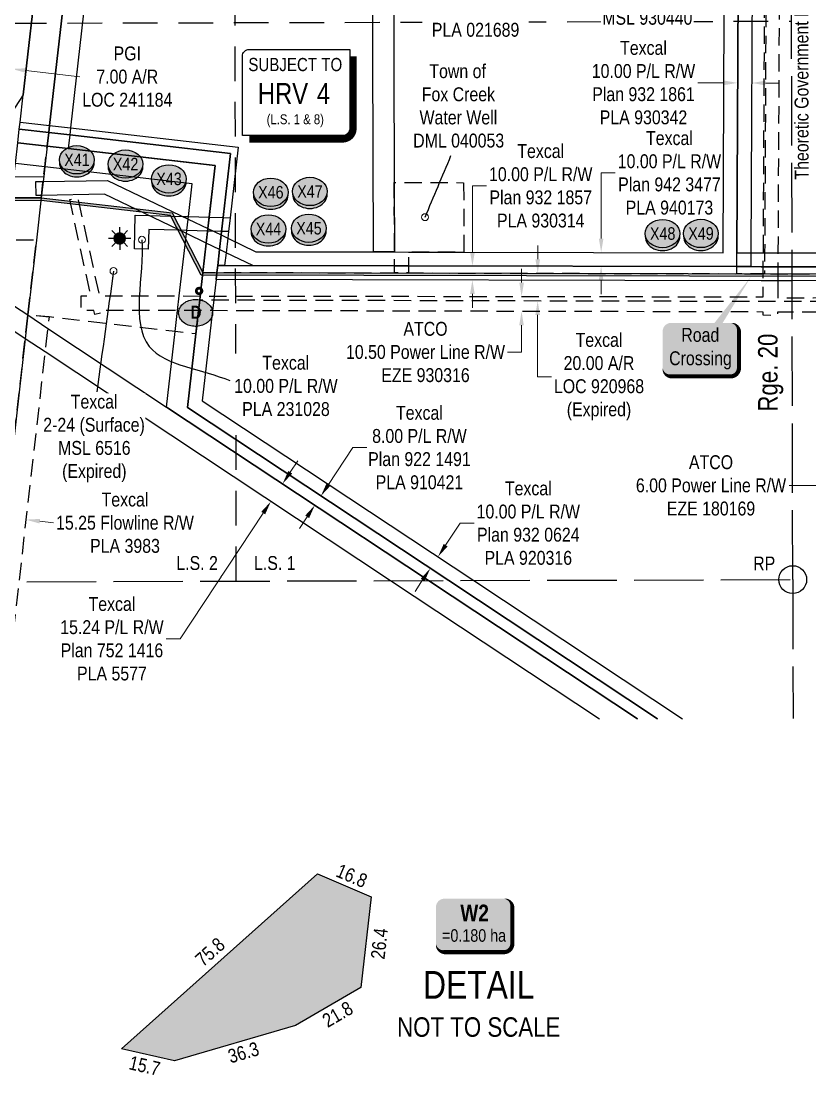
# Model space of a CAD drawing. Extents: x 506297 to 510567, y 6023715 to 6027460.
# Drawn here: x 509089 to 509658, y 6024392 to 6025151 of the extents above; entities that cross this region are included whole.
import ezdxf
from ezdxf.enums import TextEntityAlignment as Align

# ---------------------------------------------------------------- set-up
doc = ezdxf.new("R2010")
doc.units = 0
doc.header["$LTSCALE"] = 5
doc.header["$PDMODE"] = 34
doc.header["$PDSIZE"] = 0.05
for name, pattern in [('foc-ACCESSROAD', [3.75, 2.5, -1.25]), ('foc-FLOWLINE', [3.75, 2.5, -1.25]), ('foc-LSD', [8, 5, -3]), ('foc-UNSURVEYED', [12.5, 10, -2.5])]:
    doc.linetypes.add(name, pattern=pattern)
doc.layers.get('Defpoints').update_dxf_attribs({"color": 9})
for name, color, linetype in [('35', 37, 'Continuous'), ('CG-NOTES', 7, 'Continuous'), ('CTW', 7, 'Continuous'), ('D-TXT', 6, 'Continuous'), ('DETAIL-T', 7, 'Continuous'), ('F-AR', 190, 'foc-ACCESSROAD'), ('F-EZE', 190, 'foc-FLOWLINE'), ('F-FLOWLINE', 190, 'foc-FLOWLINE'), ('F-RW', 190, 'Continuous'), ('F-WS', 190, 'foc-ACCESSROAD'), ('F-WS-S', 190, 'Continuous'), ('L-ROAD-T', 7, 'Continuous'), ('L-SECTION-LSD', 7, 'foc-LSD'), ('L-USEC', 7, 'foc-UNSURVEYED'), ('P-CROSSINGS', 250, 'Continuous'), ('P-PROPOSED', 10, 'Continuous'), ('P-TEMP-BLOCKS', 250, 'Continuous'), ('P-TEMP-H', 41, 'Continuous'), ('P-TEMP_WORKSPACE', 46, 'Continuous')]:
    doc.layers.add(name, color=color, linetype=linetype)
for name, color, linetype, lineweight in [('F-AR-T', 190, 'Continuous', 9), ('F-EZE-T', 190, 'Continuous', 9), ('F-FLOWLINE-T', 190, 'Continuous', 9), ('F-RW-T', 190, 'Continuous', 9), ('F-WS-T', 190, 'Continuous', 9), ('P-TEMP-T', 46, 'Continuous', 18)]:
    doc.layers.add(name, color=color, linetype=linetype, lineweight=lineweight)
doc.styles.add('100L', font='ARIALN.TTF', dxfattribs={"height": 11})
doc.styles.add('80', font='ARIALN.TTF', dxfattribs={"height": 10})
doc.styles.add('80CG', font='ARIALN.TTF', dxfattribs={"height": 10})
doc.styles.add('80L', font='ARIALN.TTF', dxfattribs={"height": 10})
doc.styles.add('BOLD', font='ARIALNB.TTF')
doc.styles.add('Crossing', font='ARIALN.TTF', dxfattribs={"height": 10})
doc.styles.add('HRV', font='ARIALN.TTF', dxfattribs={"height": 3})
doc.dimstyles.new('Compass 5 000', dxfattribs={"dimscale": 5, "dimtxt": 9, "dimasz": 2, "dimexe": 0.2, "dimexo": 0.0625, "dimgap": 0.5, "dimtad": 0, "dimtih": 1, "dimtoh": 1, "dimzin": 0, "dimdsep": 46, "dimtxsty": '80CG', "dimcen": 0.1, "dimse1": 1, "dimse2": 1, "dimclrd": 256, "dimclrt": 256, "dimaunit": 1, "dimadec": 4, "dimazin": 0, "dimtfac": 0.06, "dimtofl": 0, "dimtmove": 0, "dimatfit": 1, "dimfxl": 0.2, "dimtolj": 1, "dimtzin": 0, "dimlwd": -1, "dimarcsym": 0})

# ---------------------------------------------------------------- blocks, each defined once
blk = doc.blocks.new('*D459')
at = {"layer": 'Defpoints', "color": 0, "transparency": 16777216}
for p in [(509076.55, 6025121.77), (509083.51, 6025120.98), (509082.99, 6025116.38)]:
    blk.add_point(p, dxfattribs=at)
at = {"layer": 'F-AR-T', "transparency": 16777216}
for p, q in [((509066.09, 6025118.31), (509056.15, 6025119.44)), ((509092.92, 6025115.25), (509131.61, 6025110.84))]:
    blk.add_line(p, q, dxfattribs=at)
for points in [[(509066.28, 6025119.96), (509065.9, 6025116.65), (509076.03, 6025117.18)], [(509093.11, 6025116.91), (509092.73, 6025113.6), (509082.99, 6025116.38)]]:
    blk.add_solid(points, dxfattribs=at)
at = {"layer": 'F-AR-T', "transparency": 16777216, "insert": (509165.9, 6025110.84), "char_height": 10, "attachment_point": 5, "style": '80CG'}
blk.add_mtext('\\A1;PGI\\P7.00 A/R\\PLOC 241184', dxfattribs=at)
blk = doc.blocks.new('*D460')
at = {"layer": 'Defpoints', "color": 0, "transparency": 16777216}
for p in [(509079.41, 6024808.31), (509094.55, 6024806.59), (509092.88, 6024791.9)]:
    blk.add_point(p, dxfattribs=at)
at = {"layer": 'F-FLOWLINE-T', "transparency": 16777216}
for p, q in [((509067.8, 6024794.76), (509057.86, 6024795.89)), ((509102.82, 6024790.77), (509112.76, 6024789.64))]:
    blk.add_line(p, q, dxfattribs=at)
for points in [[(509067.99, 6024796.41), (509067.61, 6024793.1), (509077.74, 6024793.63)], [(509103.01, 6024792.43), (509102.63, 6024789.11), (509092.88, 6024791.9)]]:
    blk.add_solid(points, dxfattribs=at)
at = {"layer": 'F-FLOWLINE-T', "transparency": 16777216, "insert": (509164.25, 6024789.64), "char_height": 10, "attachment_point": 5, "style": '80CG'}
blk.add_mtext('\\A1;Texcal\\P15.25 Flowline R/W\\PPLA 3983', dxfattribs=at)
blk = doc.blocks.new('GAS')
h = blk.add_hatch(color=255)
h.dxf.hatch_style = 1
edge = h.paths.add_edge_path()
edge.add_arc((0, 0), 0.9, 0, 360)
for p, q in [((0, 0.81), (0, 1.62)), ((-0.81, 0), (-1.62, 0)), ((-0.57, 0.57), (-1.14, 1.14)), ((0.57, 0.57), (1.14, 1.14)), ((1.62, 0), (0.81, 0)), ((-0.57, -0.57), (-1.14, -1.14)), ((0, -0.81), (0, -1.62)), ((1.14, -1.14), (0.57, -0.57))]:
    blk.add_line(p, q)
blk.add_circle((0, 0), 0.8)
blk = doc.blocks.new('*D461')
at = {"layer": 'Defpoints', "color": 0, "transparency": 16777216}
for p in [(509412.76, 6024952.64), (509412.74, 6024941.93), (509449.98, 6024941.84)]:
    blk.add_point(p, dxfattribs=at)
at = {"layer": 'F-EZE-T', "transparency": 16777216}
for p, q in [((509450.03, 6024962.55), (509450.06, 6024972.55)), ((509449.96, 6024931.84), (509449.91, 6024912.57)), ((509449.91, 6024912.57), (509439.91, 6024912.57))]:
    blk.add_line(p, q, dxfattribs=at)
for points in [[(509448.37, 6024962.55), (509451.7, 6024962.54), (509450.01, 6024952.55)], [(509448.29, 6024931.85), (509451.62, 6024931.84), (509449.98, 6024941.84)]]:
    blk.add_solid(points, dxfattribs=at)
at = {"layer": 'F-EZE-T', "transparency": 16777216, "insert": (509380.77, 6024912.57), "char_height": 10, "attachment_point": 5, "style": '80CG'}
blk.add_mtext('\\A1;ATCO\\P10.50 Power Line R/W\\PEZE 930316', dxfattribs=at)
blk = doc.blocks.new('*D462')
at = {"layer": 'Defpoints', "color": 0, "transparency": 16777216}
for p in [(509414.59, 6024974.5), (509435.3, 6024974.46), (509435.28, 6024964.4)]:
    blk.add_point(p, dxfattribs=at)
at = {"layer": 'F-RW-T', "transparency": 16777216}
for p, q in [((509414.61, 6024984.5), (509414.71, 6025032.21)), ((509414.71, 6025032.21), (509424.71, 6025032.21)), ((509414.55, 6024954.44), (509414.53, 6024944.44))]:
    blk.add_line(p, q, dxfattribs=at)
for points in [[(509412.95, 6024984.51), (509416.28, 6024984.5), (509414.59, 6024974.5)], [(509412.88, 6024954.45), (509416.22, 6024954.44), (509414.57, 6024964.44)]]:
    blk.add_solid(points, dxfattribs=at)
at = {"layer": 'F-RW-T', "transparency": 16777216, "insert": (509463.79, 6025032.21), "char_height": 10, "attachment_point": 5, "style": '80CG'}
blk.add_mtext('\\A1;Texcal\\P10.00 P/L R/W\\PPlan 932 1857\\PPLA 930314', dxfattribs=at)
blk = doc.blocks.new('*D463')
at = {"layer": 'Defpoints', "color": 0, "transparency": 16777216}
for p in [(509516.55, 6024969.21), (509461.6, 6024949.33), (509516.5, 6024949.2)]:
    blk.add_point(p, dxfattribs=at)
at = {"layer": 'F-AR-T', "transparency": 16777216}
for p, q in [((509461.67, 6024979.34), (509461.69, 6024989.34)), ((509461.57, 6024939.33), (509461.55, 6024929.33)), ((509461.46, 6024894.81), (509461.55, 6024929.33)), ((509471.46, 6024894.81), (509461.46, 6024894.81))]:
    blk.add_line(p, q, dxfattribs=at)
for points in [[(509460, 6024979.34), (509463.33, 6024979.33), (509461.64, 6024969.34)], [(509459.9, 6024939.34), (509463.24, 6024939.33), (509461.6, 6024949.33)]]:
    blk.add_solid(points, dxfattribs=at)
at = {"layer": 'F-AR-T', "transparency": 16777216, "insert": (509505.78, 6024894.81), "char_height": 10, "attachment_point": 5, "style": '80CG'}
blk.add_mtext('\\A1;Texcal\\P20.00 A/R\\PLOC 920968\\P(Expired)', dxfattribs=at)
blk = doc.blocks.new('*D464')
at = {"layer": 'Defpoints', "color": 0, "transparency": 16777216}
for p in [(509507.33, 6024984.31), (509537.88, 6024984.24), (509537.86, 6024974.25)]:
    blk.add_point(p, dxfattribs=at)
at = {"layer": 'F-RW-T', "transparency": 16777216}
for p, q in [((509507.35, 6024994.31), (509507.44, 6025041.54)), ((509507.44, 6025041.54), (509517.44, 6025041.54)), ((509507.28, 6024964.31), (509507.26, 6024954.31))]:
    blk.add_line(p, q, dxfattribs=at)
for points in [[(509505.68, 6024994.31), (509509.01, 6024994.3), (509507.33, 6024984.31)], [(509505.62, 6024964.32), (509508.95, 6024964.31), (509507.3, 6024974.31)]]:
    blk.add_solid(points, dxfattribs=at)
at = {"layer": 'F-RW-T', "transparency": 16777216, "insert": (509556.53, 6025041.54), "char_height": 10, "attachment_point": 5, "style": '80CG'}
blk.add_mtext('\\A1;Texcal\\P10.00 P/L R/W\\PPlan 942 3477\\PPLA 940173', dxfattribs=at)
blk = doc.blocks.new('*D465')
at = {"layer": 'Defpoints', "color": 0, "transparency": 16777216}
for p in [(509342.75, 6025173.77), (509357.75, 6025173.82), (509357.76, 6025169.48)]:
    blk.add_point(p, dxfattribs=at)
at = {"layer": 'F-RW-T', "transparency": 16777216}
for p, q in [((509332.76, 6025169.39), (509322.76, 6025169.35)), ((509367.76, 6025169.51), (509377.76, 6025169.55))]:
    blk.add_line(p, q, dxfattribs=at)
for points in [[(509332.75, 6025171.06), (509332.77, 6025167.72), (509342.76, 6025169.43)], [(509367.76, 6025171.18), (509367.77, 6025167.85), (509357.76, 6025169.48)]]:
    blk.add_solid(points, dxfattribs=at)
at = {"layer": 'F-RW-T', "transparency": 16777216, "insert": (509416.85, 6025169.55), "char_height": 10, "attachment_point": 5, "style": '80CG', "bg_fill": 3, "box_fill_scale": 1.1, "bg_fill_color": 256, "bg_fill_true_color": 13158600, "bg_fill_transparency": 0}
blk.add_mtext('\\A1;Paramount\\P15.00 P/L R/W\\PPlan 072 4127\\PPLA 021689', dxfattribs=at)
blk = doc.blocks.new('*D469')
at = {"layer": 'Defpoints', "color": 0, "transparency": 16777216}
for p in [(509606.06, 6025169.71), (509605.95, 6025148.74), (509625.96, 6025148.64)]:
    blk.add_point(p, dxfattribs=at)
at = {"layer": 'F-AR-T', "transparency": 16777216}
for p, q in [((509596.06, 6025169.76), (509574.86, 6025169.86)), ((509636.06, 6025169.56), (509646.06, 6025169.51))]:
    blk.add_line(p, q, dxfattribs=at)
for points in [[(509596.07, 6025171.43), (509596.05, 6025168.09), (509606.06, 6025169.71)], [(509636.07, 6025171.23), (509636.05, 6025167.89), (509626.06, 6025169.61)]]:
    blk.add_solid(points, dxfattribs=at)
at = {"layer": 'F-AR-T', "transparency": 16777216, "insert": (509540.58, 6025169.86), "char_height": 10, "attachment_point": 5, "style": '80CG', "bg_fill": 3, "box_fill_scale": 1.1, "bg_fill_color": 256, "bg_fill_true_color": 13158600, "bg_fill_transparency": 0}
blk.add_mtext('\\A1;Texcal\\P20.00 A/R\\PMSL 930440', dxfattribs=at)
blk = doc.blocks.new('*D470')
at = {"layer": 'Defpoints', "color": 0, "transparency": 16777216}
for p in [(509605.74, 6025106.36), (509605.72, 6025101.9), (509615.72, 6025101.85)]:
    blk.add_point(p, dxfattribs=at)
at = {"layer": 'F-RW-T', "transparency": 16777216}
for p, q in [((509595.74, 6025106.41), (509576.91, 6025106.5)), ((509625.74, 6025106.26), (509635.74, 6025106.21))]:
    blk.add_line(p, q, dxfattribs=at)
for points in [[(509595.75, 6025108.08), (509595.74, 6025104.74), (509605.74, 6025106.36)], [(509625.75, 6025107.93), (509625.73, 6025104.59), (509615.74, 6025106.31)]]:
    blk.add_solid(points, dxfattribs=at)
at = {"layer": 'F-RW-T', "transparency": 16777216, "insert": (509537.83, 6025106.5), "char_height": 10, "attachment_point": 5, "style": '80CG'}
blk.add_mtext('\\A1;Texcal\\P10.00 P/L R/W\\PPlan 932 1861\\PPLA 930342 ', dxfattribs=at)
blk = doc.blocks.new('*D472')
at = {"layer": 'Defpoints', "color": 0, "transparency": 16777216}
for p in [(509388.14, 6024766.22), (509389.76, 6024765.16), (509382.63, 6024757.89)]:
    blk.add_point(p, dxfattribs=at)
at = {"layer": 'F-RW-T', "transparency": 16777216}
for p, q in [((509395.27, 6024773.5), (509405.76, 6024789.35)), ((509405.76, 6024789.35), (509415.76, 6024789.35)), ((509378.72, 6024748.48), (509373.21, 6024740.14))]:
    blk.add_line(p, q, dxfattribs=at)
for points in [[(509393.88, 6024774.42), (509396.66, 6024772.58), (509389.76, 6024765.16)], [(509377.33, 6024749.4), (509380.11, 6024747.56), (509384.24, 6024756.82)]]:
    blk.add_solid(points, dxfattribs=at)
at = {"layer": 'F-RW-T', "transparency": 16777216, "insert": (509454.84, 6024789.35), "char_height": 10, "attachment_point": 5, "style": '80CG'}
blk.add_mtext('\\A1;Texcal\\P10.00 P/L R/W\\PPlan 932 0624\\PPLA 920316', dxfattribs=at)
blk = doc.blocks.new('*D473')
at = {"layer": 'Defpoints', "color": 0, "transparency": 16777216}
for p in [(509305.44, 6024808.96), (509326.42, 6024785.49), (509330.84, 6024792.16)]:
    blk.add_point(p, dxfattribs=at)
at = {"layer": 'F-RW-T', "transparency": 16777216}
for p, q in [((509310.95, 6024817.3), (509328.46, 6024843.76)), ((509328.46, 6024843.76), (509338.46, 6024843.76)), ((509295.51, 6024793.95), (509289.99, 6024785.61))]:
    blk.add_line(p, q, dxfattribs=at)
for points in [[(509309.56, 6024818.22), (509312.34, 6024816.38), (509305.44, 6024808.96)], [(509294.12, 6024794.87), (509296.9, 6024793.03), (509301.02, 6024802.29)]]:
    blk.add_solid(points, dxfattribs=at)
at = {"layer": 'F-RW-T', "transparency": 16777216, "insert": (509376.4, 6024843.76), "char_height": 10, "attachment_point": 5, "style": '80CG'}
blk.add_mtext('\\A1;Texcal\\P8.00 P/L R/W\\PPlan 922 1491\\PPLA 910421', dxfattribs=at)
blk = doc.blocks.new('*D474')
at = {"layer": 'Defpoints', "color": 0, "transparency": 16777216}
for p in [(509270.36, 6024822.58), (509261.95, 6024809.87), (509269.36, 6024804.98)]:
    blk.add_point(p, dxfattribs=at)
at = {"layer": 'F-RW-T', "transparency": 16777216}
for p, q in [((509283.28, 6024826.02), (509288.8, 6024834.36)), ((509263.84, 6024796.64), (509203.93, 6024706.1)), ((509203.93, 6024706.1), (509193.93, 6024706.1))]:
    blk.add_line(p, q, dxfattribs=at)
for points in [[(509281.89, 6024826.94), (509284.67, 6024825.1), (509277.76, 6024817.68)], [(509262.45, 6024797.56), (509265.23, 6024795.72), (509269.36, 6024804.98)]]:
    blk.add_solid(points, dxfattribs=at)
at = {"layer": 'F-RW-T', "transparency": 16777216, "insert": (509154.85, 6024706.1), "char_height": 10, "attachment_point": 5, "style": '80CG'}
blk.add_mtext('\\A1;Texcal\\P15.24 P/L R/W\\PPlan 752 1416\\PPLA 5577', dxfattribs=at)
blk = doc.blocks.new('*D480')
at = {"layer": 'Defpoints', "color": 0, "transparency": 16777216}
for p in [(509712.42, 6024898.98), (509718.42, 6024898.99), (509718.54, 6024816.64)]:
    blk.add_point(p, dxfattribs=at)
at = {"layer": 'F-EZE-T', "transparency": 16777216}
for p, q in [((509702.54, 6024816.62), (509642.84, 6024816.53)), ((509728.54, 6024816.66), (509738.54, 6024816.67))]:
    blk.add_line(p, q, dxfattribs=at)
for points in [[(509702.54, 6024818.29), (509702.55, 6024814.95), (509712.54, 6024816.64)], [(509728.54, 6024818.33), (509728.55, 6024814.99), (509718.54, 6024816.64)]]:
    blk.add_solid(points, dxfattribs=at)
at = {"layer": 'F-EZE-T', "transparency": 16777216, "insert": (509586.48, 6024816.53), "char_height": 10, "attachment_point": 5, "style": '80CG'}
blk.add_mtext('\\A1;ATCO\\P6.00 Power Line R/W\\PEZE 180169', dxfattribs=at)
blk = doc.blocks.new('HRV')
blk.add_lwpolyline([(-35.14, 31.6), (37.21, 31.6), (37.21, -25.54, -0.414214), (32.21, -30.54), (-40.14, -30.54), (-40.14, 26.6, -0.414214)], format="xyb", close=True)
at = {"const_width": 5, "flags": 128}
blk.add_lwpolyline([(-35.14, -33.04), (32.21, -33.04, 0.414214), (39.71, -25.54), (39.71, 26.6)], format="xyb", dxfattribs=at)
at = {"style": '80L'}
blk.add_text('SUBJECT TO', height=9.5, dxfattribs=at).set_placement((-2.01, 13.06), align=Align.BOTTOM_CENTER)
blk.add_attdef('(N.W.1/4 00)', text='', height=7.12, dxfattribs=at).set_placement((-2.01, -24.45), align=Align.BOTTOM_CENTER)
at = {"layer": 'CTW', "color": 3, "style": 'HRV'}
blk.add_text('HRV', height=15, dxfattribs=at).set_placement((-10.88, -0.18), align=Align.MIDDLE_CENTER)
blk.add_attdef('0', text='', height=15, dxfattribs=at).set_placement((18.28, -0.18), align=Align.MIDDLE_CENTER)
blk = doc.blocks.new('Route_Letters')
h = blk.add_hatch(color=255)
h.dxf.hatch_style = 1
edge = h.paths.add_edge_path()
edge.add_ellipse((-0.12, 0.46), major_axis=(-11.97, 0), ratio=0.789318, start_angle=0, end_angle=360)
at = {"color": 5}
blk.add_open_spline([(-12.34, 0.46), (-12.34, -0.25), (-12.24, -0.97), (-11.72, -2.79), (-11.14, -3.88), (-9.56, -5.81), (-8.54, -6.66), (-6.22, -8.02), (-4.9, -8.54), (-2.12, -9.17), (-0.66, -9.3), (2.22, -9.13), (3.64, -8.84), (6.27, -7.89), (7.48, -7.22), (9.54, -5.6), (10.38, -4.64), (11.6, -2.54), (11.97, -1.4), (12.18, 0.91), (12.02, 2.08), (11.2, 4.3), (10.54, 5.35), (8.8, 7.2), (7.72, 7.99), (5.29, 9.24), (3.93, 9.68), (1.11, 10.18), (-0.35, 10.23), (-3.22, 9.91), (-4.61, 9.55), (-7.16, 8.47), (-8.32, 7.75), (-10.24, 6.02), (-11, 5.02), (-12.05, 2.86), (-12.32, 1.7), (-12.34, 0.52), (-12.34, 0.49), (-12.34, 0.46)], degree=3, knots=[0, 0, 0, 0, 0.219529, 0.219529, 0.575727, 0.575727, 0.931924, 0.931924, 1.288121, 1.288121, 1.644318, 1.644318, 2.000515, 2.000515, 2.356712, 2.356712, 2.712909, 2.712909, 3.069107, 3.069107, 3.425304, 3.425304, 3.781501, 3.781501, 4.137698, 4.137698, 4.493895, 4.493895, 4.850092, 4.850092, 5.20629, 5.20629, 5.562487, 5.562487, 5.918684, 5.918684, 6.274881, 6.274881, 6.283185, 6.283185, 6.283185, 6.283185], dxfattribs=at)
at = {"color": 14, "style": 'BOLD'}
blk.add_attdef('A', text='', height=9.5, dxfattribs=at).set_placement((0.22, 0.98), align=Align.MIDDLE)
blk = doc.blocks.new('*U492')
at = {"layer": '35', "color": 3}
blk.add_circle((0, 0), 10, dxfattribs=at)
at = {"layer": '35', "color": 3, "style": '80'}
blk.add_attdef('RP_001', (-28.49, 6.61), '', height=10, dxfattribs=at)
blk = doc.blocks.new('AA')
at = {"const_width": 4}
blk.add_lwpolyline([(-1, 0, 1), (1, 0, 1)], format="xyb", close=True, dxfattribs=at)
blk.add_circle((0, 0), 2)
blk = doc.blocks.new('*U707')
h = blk.add_hatch(color=59)
edge = h.paths.add_edge_path()
edge.add_line((-21.5, -20), (21.5, -20))
edge.add_arc((21.5, -14), 6, 270, 360)
edge.add_line((27.5, -14), (27.5, 12.5))
edge.add_arc((21.5, 12.5), 6, 0, 90)
edge.add_line((21.5, 18.5), (-21.5, 18.5))
edge.add_arc((-21.5, 12.5), 6, 90, 180)
edge.add_line((-27.5, 12.5), (-27.5, -14))
edge.add_arc((-21.5, -14), 6, 180, 270)
at = {"color": 1, "flags": 128}
blk.add_lwpolyline([(36.39, 52.1, 0, 7.5, 0), (0, 0, 0, 0, 0)], format="xyseb", dxfattribs=at)
blk.add_lwpolyline([(-21.5, -20, 3, 3, 0), (21.5, -20, 3, 3, 0.414214), (27.5, -14, 3, 3, 0), (27.5, 12.5, 3, 0, 0.414214), (21.5, 18.5, 0, 0, 0), (-21.5, 18.5, 0, 0, 0.414214), (-27.5, 12.5, 0, 0, 0), (-27.5, -14, 0, 3, 0.414214)], format="xyseb", close=True, dxfattribs=at)
at = {"color": 1, "style": '80'}
blk.add_attdef('ENTER_TEXT_001', (-36.33, -5), '', height=10, dxfattribs=at)
blk = doc.blocks.new('xing2')
h = blk.add_hatch(color=50)
h.dxf.hatch_style = 1
edge = h.paths.add_edge_path()
edge.add_ellipse((0, 0), major_axis=(-12.5, 0), ratio=0.816297, start_angle=0, end_angle=360)
h = blk.add_hatch(color=250)
h.dxf.hatch_style = 1
edge = h.paths.add_edge_path()
edge.add_ellipse((0, -2.05), major_axis=(-12.5, 0), ratio=0.816297, start_angle=0, end_angle=180)
edge.add_line((12.5, -2.05), (12.5, 0))
edge.add_ellipse((0, 0), major_axis=(-12.5, 0), ratio=0.816297, start_angle=0, end_angle=180, ccw=False)
edge.add_line((-12.5, 0), (-12.5, -2.05))
at = {"color": 250}
blk.add_ellipse((0, 0), major_axis=(-12.5, 0), ratio=0.816297, dxfattribs=at)
blk.add_ellipse((0, -2.05), major_axis=(-12.5, 0), ratio=0.816297, start_param=0, end_param=3.141593, dxfattribs=at)
at = {"color": 250, "style": 'Crossing'}
blk.add_attdef('CROSSING', text='', height=9, dxfattribs=at).set_placement((0.09, 0.02), align=Align.MIDDLE_CENTER)
at = {"color": 250, "style": 'Crossing', "flags": 1}
for tag, p in [('OWNER', (0.09, -12.49)), ('DESCRIPTION', (0.09, -25.77)), ('LOCATION', (0.09, -39.3)), ('DWG_REF', (0.09, -52.84))]:
    blk.add_attdef(tag, text='', height=9, dxfattribs=at).set_placement(p, align=Align.MIDDLE_CENTER)
blk = doc.blocks.new('*U743')
at = {"true_color": 0xff8aff}
h = blk.add_hatch(color=211, dxfattribs=at)
edge = h.paths.add_edge_path()
edge.add_line((-21.5, -20), (21.5, -20))
edge.add_arc((21.5, -14), 6, 270, 360)
edge.add_line((27.5, -14), (27.5, 12.5))
edge.add_arc((21.5, 12.5), 6, 0, 90)
edge.add_line((21.5, 18.5), (-21.5, 18.5))
edge.add_arc((-21.5, 12.5), 6, 90, 180)
edge.add_line((-27.5, 12.5), (-27.5, -14))
edge.add_arc((-21.5, -14), 6, 180, 270)
at = {"color": 250, "flags": 128}
blk.add_lwpolyline([(-21.5, -20, 3, 3, 0), (21.5, -20, 3, 3, 0.414214), (27.5, -14, 3, 3, 0), (27.5, 12.5, 3, 0, 0.414214), (21.5, 18.5, 0, 0, 0), (-21.5, 18.5, 0, 0, 0.414214), (-27.5, 12.5, 0, 0, 0), (-27.5, -14, 0, 3, 0.414214)], format="xyseb", close=True, dxfattribs=at)
at = {"flags": 128}
blk.add_lwpolyline([(-10.91, -3.55, 0, 7.5, 0), (0, 0, 0, 0, 0)], format="xyseb", dxfattribs=at)
at = {"color": 250}
for tag, p, height, style in [('TEMP_AREA_W1_001', (-9.21, 2.24), 12, 'BOLD'), ('ENTER_TEXT_001', (-30.66, -12.62), 9, '80')]:
    blk.add_attdef(tag, p, '', height=height, dxfattribs=dict(at, style=style))

msp = doc.modelspace()

# ---------------------------------------------------------------- hatches: boundary and pattern name
at = {"layer": 'P-PROPOSED'}
h = msp.add_hatch(color=256, dxfattribs=at)
h.dxf.hatch_style = 1
h.paths.add_polyline_path([(509796.698, 6025124.527), (509798.696, 6025124.61), (509805.309, 6024966.707), (509219.186, 6024967.917), (509196.95, 6025010.856), (509103.819, 6025021.614), (508388.141, 6025021.346), (508401.756, 6025052.16), (508410.85, 6025071.086), (508386.117, 6025081.058), (508383.037, 6025074.928), (508367.894, 6025041.386), (508354.157, 6025007.243), (508341.849, 6024972.559), (508331.383, 6024938.672), (508319.403, 6024890.784), (508316.32, 6024878.461), (508315.682, 6024875.195), (508313.813, 6024865.993), (508283.743, 6024862.095), (508261.055, 6024862.122), (508222.408, 6024850.062), (508215.675, 6024815.476), (508203.86, 6024792.537), (508168.8, 6024793.203), (508126.202, 6024809.837), (508061.096, 6024814.559), (508031.539, 6024813.166), (508019.853, 6024796.262), (508005.566, 6024684.375), (508005.545, 6024666.967), (507726.437, 6024696.458), (507559.269, 6024714.128), (507469.846, 6024722.293), (507449.75, 6024724.245), (507446.733, 6024724.556), (507387.581, 6024730.797), (507285.493, 6024741.568), (507032.596, 6024768.25), (506559.699, 6024818.158), (506559.909, 6024820.147), (507032.806, 6024770.239), (507285.703, 6024743.556), (507387.791, 6024732.786), (507446.941, 6024726.546), (507449.949, 6024726.235), (507470.033, 6024724.284), (507559.465, 6024716.119), (507726.647, 6024698.447), (508003.547, 6024669.189), (508003.566, 6024684.503), (508017.942, 6024797.015), (508030.456, 6024815.117), (508061.122, 6024816.562), (508126.648, 6024811.81), (508169.195, 6024795.196), (508202.653, 6024794.56), (508213.766, 6024816.138), (508220.672, 6024851.616), (508260.751, 6024864.122), (508283.615, 6024864.095), (508312.137, 6024867.793), (508313.721, 6024875.586), (508314.367, 6024878.896), (508317.462, 6024891.269), (508329.456, 6024939.21), (508339.951, 6024973.189), (508352.286, 6025007.951), (508366.054, 6025042.171), (508381.231, 6025075.789), (508385.156, 6025083.602), (508413.577, 6025072.143), (508403.572, 6025051.323), (508391.211, 6025023.347), (509103.934, 6025023.614), (509198.237, 6025012.721), (509220.404, 6024969.915), (509803.224, 6024968.712)])
at = {"layer": 'P-TEMP-H'}
h = msp.add_hatch(color=256, dxfattribs=at)
h.dxf.hatch_style = 1
h.paths.add_polyline_path([(509199.93, 6024402.19), (509161.657, 6024410.855), (509302.973, 6024536.896), (509341.556, 6024520.44), (509334.105, 6024454.981), (509287.007, 6024427.614)])

# ---------------------------------------------------------------- linework, layer by layer
at = {"layer": 'F-AR', "flags": 128}
msp.add_lwpolyline([(509644.901, 6024968.899), (509645.467, 6024968.898), (509675.06, 6024968.973), (509675.643, 6024968.974), (509938.282, 6024968.433), (509938.271, 6024963.432), (509938.246, 6024951.43), (509938.241, 6024948.429), (509675.647, 6024948.97), (509675.103, 6024948.968), (509645.469, 6024948.893), (509644.943, 6024948.895), (509228.176, 6024949.893), (509218.118, 6024949.916), (509218.461, 6024952.916), (509220.404, 6024969.915), (509230.463, 6024969.891), (509358.472, 6024969.584), (509368.474, 6024969.56), (509605.061, 6024968.995), (509622.613, 6024968.953), (509625.066, 6024968.948), (509633.115, 6024968.928), (509644.901, 6024968.899)], close=True, dxfattribs=at)
at = {"layer": 'F-EZE', "flags": 128}
msp.add_lwpolyline([(509634.612, 6024963.922), (509634.551, 6024951.699), (509644.938, 6024951.679), (509660.098, 6024951.716), (509675.097, 6024951.794), (509707.643, 6024951.723), (509938.246, 6024951.328), (509938.241, 6024948.429), (509938.225, 6024940.764), (509887.622, 6024940.701), (509807.664, 6024940.86), (509787.675, 6024940.9), (509707.718, 6024941.059), (509675.119, 6024941.296), (509660.12, 6024941.223), (509644.96, 6024941.185), (509634.499, 6024941.205), (509634.487, 6024938.835), (509623.986, 6024939.02), (509623.998, 6024941.41), (509227.319, 6024942.392), (509217.261, 6024942.416), (509202.175, 6024942.452), (509148.035, 6024942.582), (509148.419, 6024940.833), (509142.556, 6024939.548), (509141.888, 6024942.596), (509132.596, 6024942.619), (509132.621, 6024953.121), (509139.583, 6024953.105), (509124.403, 6025022.366), (509130.265, 6025023.651), (509145.729, 6024953.09), (509203.375, 6024952.963), (509218.461, 6024952.918), (509228.52, 6024952.908), (509624.052, 6024952.335), (509624.109, 6024963.947), (509624.134, 6024968.95), (509624.159, 6024974.03), (509624.209, 6024984.055), (509625.448, 6025233.259), (509626.382, 6025233.9), (509634.459, 6025239.441), (509635.987, 6025240.49), (509634.711, 6024984.044), (509634.661, 6024973.959), (509634.636, 6024968.924), (509634.612, 6024963.922)], close=True, dxfattribs=at)
at = {"layer": 'F-FLOWLINE', "flags": 128}
msp.add_lwpolyline([(509061.051, 6024647.16), (509072.444, 6024747.177), (509092.367, 6024922.078), (509094.338, 6024939.378), (509109.507, 6024937.859), (509108.569, 6024929.622), (509107.513, 6024920.352), (509106.634, 6024912.639), (509087.791, 6024747.218), (509076.398, 6024647.202)], dxfattribs=at)
at = {"layer": 'F-RW'}
for points in [[(509153.736, 6025651.597), (509153.483, 6025649.515), (509152.624, 6025641.932), (509149.31, 6025612.669), (509148.418, 6025604.79), (509142.388, 6025551.548), (509103.462, 6025207.87), (509102.862, 6025202.588), (509101.66, 6025192.001), (509090.955, 6025097.856), (509079.002, 6025079.22), (509076.038, 6025074.531), (509070.11, 6025065.154), (509061.219, 6025051.089), (509053.615, 6025038.826), (509051.869, 6025023.594), (509048.375, 6024993.102), (509046.63, 6024977.87), (509043.913, 6024954.155), (509043.006, 6024946.25), (509052.315, 6024893.47), (509035.64, 6024747.078), (509024.246, 6024647.06)], [(509039.58, 6024647.102), (509050.974, 6024747.119), (509072.409, 6024935.283), (509074.344, 6024952.27), (509077.264, 6024977.901), (509078.999, 6024993.133), (509082.47, 6025023.606), (509084.206, 6025038.844), (509085.285, 6025048.316), (509086.982, 6025063.209), (509088.113, 6025073.139), (509088.678, 6025078.105), (509090.955, 6025097.856), (509101.66, 6025192.001), (509102.862, 6025202.588), (509103.462, 6025207.87), (509142.388, 6025551.548), (509148.418, 6025604.79), (509149.31, 6025612.669), (509152.624, 6025641.932), (509153.483, 6025649.515), (509153.736, 6025651.597)], [(509175.409, 6025651.656), (509174.682, 6025645.289), (509173.292, 6025633.081), (509169.972, 6025603.917), (509164.015, 6025551.606), (509125.533, 6025213.212), (509123.726, 6025197.35), (509109.864, 6025075.663), (509109.298, 6025070.699), (509108.167, 6025060.767), (509106.47, 6025045.875), (509105.67, 6025038.86), (509105.27, 6025035.346), (509104.129, 6025025.332), (509103.934, 6025023.614), (509100.464, 6024993.154), (509094.338, 6024939.378), (509092.367, 6024922.078), (509072.444, 6024747.177), (509061.051, 6024647.16)], [(509190.868, 6025651.698), (509189.984, 6025643.619), (509189.825, 6025642.23), (509179.491, 6025551.648), (509141.312, 6025217.033), (509140.679, 6025211.486), (509139.503, 6025201.17), (509125.007, 6025073.918), (509124.441, 6025068.954), (509123.309, 6025059.022), (509108.167, 6025060.767), (509109.298, 6025070.699), (509109.864, 6025075.663), (509123.726, 6025197.35), (509125.533, 6025213.212), (509164.015, 6025551.606), (509174.682, 6025645.289), (509175.409, 6025651.656)], [(509606.309, 6025220.126), (509605.137, 6024984.106), (509615.132, 6024984.085), (509622.688, 6024984.069), (509625.141, 6024984.045), (509633.19, 6024984.047), (509644.869, 6024984.024), (509675.029, 6024983.961)], [(509675.05, 6024973.967), (509644.891, 6024973.892), (509633.14, 6024973.969), (509625.091, 6024974.024), (509622.638, 6024974.04), (509615.082, 6024974.091), (509605.087, 6024974.112), (509368.456, 6024974.599), (509358.455, 6024974.619), (509256.288, 6024974.83), (509237.113, 6024984.056), (509232.344, 6024986.349), (509222.807, 6024990.937), (509208.504, 6024997.817), (509149.581, 6025026.161), (509104.129, 6025025.332), (509100.225, 6025025.259), (509100.042, 6025035.251), (509105.27, 6025035.346), (509151.772, 6025036.197), (509209.705, 6025008.329), (509224.008, 6025001.449), (509233.545, 6024996.861), (509238.313, 6024994.568), (509258.578, 6024984.819), (509343.416, 6024984.644), (509358.419, 6024984.613), (509368.422, 6024984.594), (509408.431, 6024984.511), (509595.142, 6024984.127), (509596.281, 6025213.245)], [(509088.678, 6025078.105), (509109.864, 6025075.663), (509125.007, 6025073.918), (509245.794, 6025060), (509239.997, 6025009.29), (509238.856, 6024999.317), (509238.313, 6024994.568), (509237.113, 6024984.056), (509236.063, 6024974.872), (509231.033, 6024974.882), (509232.344, 6024986.349), (509233.545, 6024996.861), (509233.842, 6024999.451), (509234.982, 6025009.425), (509240.261, 6025055.608), (509124.441, 6025068.954), (509109.298, 6025070.699), (509088.113, 6025073.139)], [(509088.113, 6025073.139), (509109.298, 6025070.699), (509124.441, 6025068.954), (509240.261, 6025055.608), (509233.545, 6024996.861), (509232.344, 6024986.349), (509231.033, 6024974.882), (509230.463, 6024969.891), (509229.891, 6024964.891), (509228.52, 6024952.892), (509228.176, 6024949.893), (509227.319, 6024942.392), (509219.905, 6024877.534), (509415.519, 6024748.11), (509566.025, 6024648.534)], [(509086.982, 6025063.209), (509108.167, 6025060.767), (509123.309, 6025059.022), (509229.194, 6025046.822), (509224.95, 6025009.693), (509224.008, 6025001.449), (509223.81, 6024999.72), (509222.807, 6024990.937), (509220.404, 6024969.915), (509218.461, 6024952.918), (509218.118, 6024949.916), (509217.261, 6024942.416), (509215.346, 6024925.664), (509209.278, 6024872.58), (509397.485, 6024748.06), (509547.987, 6024648.485)], [(509547.987, 6024648.485), (509397.484, 6024748.061), (509209.278, 6024872.58), (509215.346, 6024925.664), (509217.261, 6024942.416), (509218.118, 6024949.916), (509218.461, 6024952.916), (509220.404, 6024969.915), (509222.807, 6024990.937), (509224.008, 6025001.449), (509229.194, 6025046.822), (509123.309, 6025059.022), (509108.167, 6025060.767), (509086.982, 6025063.209)], [(509533.553, 6024648.445), (509383.053, 6024748.02), (509194.231, 6024872.946), (509200.453, 6024927.379), (509202.175, 6024942.452), (509203.375, 6024952.963), (509208.504, 6024997.817), (509208.767, 6025000.121), (509209.705, 6025008.329), (509209.907, 6025010.095), (509212.599, 6025033.646), (509106.47, 6025045.875), (509085.285, 6025048.316)], [(509074.344, 6024952.27), (509094.338, 6024939.378), (509108.569, 6024929.622), (509194.231, 6024872.946), (509383.052, 6024748.021), (509533.553, 6024648.445)], [(509506.06, 6024648.371), (509355.555, 6024747.945), (509106.634, 6024912.639), (509092.367, 6024922.078), (509072.409, 6024935.283)]]:
    msp.add_lwpolyline(points, dxfattribs=at)
for points in [[(509358.242, 6025034.625), (509358.419, 6024984.613), (509343.416, 6024984.644), (509342.658, 6025198.297), (509335.632, 6025203.146), (509286.799, 6025236.841), (509306.353, 6025241.577), (509356.99, 6025206.637), (509357.634, 6025206.193), (509358.242, 6025034.625)], [(509606.309, 6025220.126), (509616.338, 6025227.007), (509615.132, 6024984.085), (509615.082, 6024974.091), (509605.087, 6024974.112), (509605.137, 6024984.106), (509606.309, 6025220.126)], [(509104.129, 6025025.332), (509103.934, 6025023.614), (509082.47, 6025023.606), (509067.151, 6025023.6), (509051.869, 6025023.594), (509041.815, 6025023.59), (509034.771, 6025023.588), (509019.172, 6025023.581), (508843.002, 6025023.519), (508658.565, 6025023.452), (508658.534, 6025038.682), (508842.972, 6025038.75), (508995.37, 6025038.805), (509020.818, 6025038.814), (509036.518, 6025038.82), (509043.56, 6025038.822), (509053.615, 6025038.826), (509068.948, 6025038.832), (509084.206, 6025038.844), (509105.67, 6025038.86), (509105.27, 6025035.346), (509104.129, 6025025.332)], [(509239.997, 6025009.29), (509238.856, 6024999.317), (509233.842, 6024999.451), (509227.827, 6024999.612), (509223.81, 6024999.72), (509208.767, 6025000.121), (509203.416, 6025000.264), (509181.434, 6025000.852), (509181.056, 6024986.694), (509171.06, 6024987), (509171.705, 6025011.116), (509181.396, 6025010.857), (509205.808, 6025010.204), (509209.907, 6025010.095), (509224.95, 6025009.693), (509234.982, 6025009.425), (509239.997, 6025009.29)], [(509633.14, 6024973.969), (509644.891, 6024973.892), (509675.05, 6024973.967), (509938.292, 6024973.425), (509938.288, 6024971.73), (509938.282, 6024968.433), (509938.271, 6024963.432), (509675.071, 6024963.974), (509644.912, 6024963.898), (509633.09, 6024963.926), (509622.587, 6024963.951), (509229.891, 6024964.891), (509230.463, 6024969.891), (509231.033, 6024974.882), (509236.063, 6024974.872), (509256.288, 6024974.83), (509358.455, 6024974.619), (509368.456, 6024974.599), (509605.087, 6024974.112), (509615.082, 6024974.091), (509622.638, 6024974.04), (509625.091, 6024974.024), (509633.14, 6024973.969)]]:
    msp.add_lwpolyline(points, close=True, dxfattribs=at)
at = {"layer": 'F-WS', "flags": 128}
for points in [[(509626.382, 6025233.9), (509625.141, 6024984.045), (509625.091, 6024974.024), (509625.066, 6024968.948), (509622.613, 6024968.953), (509605.061, 6024968.995), (509605.087, 6024974.112), (509605.137, 6024984.106), (509606.309, 6025220.126), (509596.281, 6025213.245), (509570.977, 6025195.882), (509515.124, 6025277.281), (509505.897, 6025290.728), (509584.248, 6025344.489), (509605.107, 6025340.606), (509644.237, 6025283.58), (509653.21, 6025270.504), (509649.327, 6025249.643), (509644.316, 6025246.205), (509634.459, 6025239.441), (509626.382, 6025233.9)], [(509229.194, 6025046.822), (509224.008, 6025001.449), (509222.807, 6024990.937), (509220.404, 6024969.915), (509218.461, 6024952.916), (509218.118, 6024949.916), (509217.261, 6024942.416), (509215.346, 6024925.664), (509200.453, 6024927.379), (509109.507, 6024937.859), (509094.338, 6024939.378), (509100.464, 6024993.154), (509078.999, 6024993.133), (509063.673, 6024993.118), (509048.375, 6024993.102), (509031.259, 6024993.085), (509015.874, 6024993.069), (508843.062, 6024992.898), (508750.948, 6024992.808), (508629.761, 6024992.952), (508624.762, 6024992.959), (508609.531, 6024992.977), (508442.967, 6024993.183), (508427.975, 6024993.201), (508417.922, 6024993.213), (508409.896, 6024993.224), (508399.327, 6024993.237), (508396.037, 6024993.242), (508392.212, 6024993.246), (508385.694, 6024993.254), (508382.842, 6024993.254), (508379.339, 6024993.257), (508379.77, 6024994.417), (508381.675, 6024999.409), (508383.972, 6025005.324), (508384.418, 6025006.463), (508386.349, 6025011.343), (508387.171, 6025013.402), (508387.82, 6025015.051), (508388.761, 6025017.352), (508389.965, 6025020.322), (508391.173, 6025023.264), (508394.231, 6025023.35), (508394.734, 6025023.332), (508397.666, 6025023.341), (508404.276, 6025023.325), (508409.042, 6025023.303), (508418.136, 6025023.276), (508419.204, 6025023.3), (508419.606, 6025023.303), (508428.188, 6025023.304), (508446.125, 6025023.315), (508534.999, 6025023.403), (508609.668, 6025023.435), (508624.739, 6025023.439), (508629.737, 6025023.442), (508658.565, 6025023.452), (508843.003, 6025023.519), (509019.172, 6025023.581), (509034.771, 6025023.588), (509041.815, 6025023.59), (509051.869, 6025023.594), (509067.151, 6025023.6), (509082.47, 6025023.606), (509103.934, 6025023.614), (509104.129, 6025025.332), (509105.27, 6025035.346), (509105.67, 6025038.86), (509106.47, 6025045.875), (509108.167, 6025060.767), (509123.309, 6025059.022), (509229.194, 6025046.822)], [(509408.253, 6025034.522), (509408.431, 6024984.511), (509368.422, 6024984.594), (509368.456, 6024974.599), (509368.474, 6024969.56), (509358.472, 6024969.584), (509358.455, 6024974.619), (509358.419, 6024984.613), (509358.242, 6025034.625), (509408.253, 6025034.522)]]:
    msp.add_lwpolyline(points, close=True, dxfattribs=at)
at = {"layer": 'L-SECTION-LSD'}
for p, q in [((509244.452, 6024747.659), (509242.824, 6025551.838)), ((508842.76, 6025148.658), (509644.518, 6025150.84))]:
    msp.add_line(p, q, dxfattribs=at)
at = {"layer": 'L-USEC'}
for p, q in [((509645.366, 6024748.75), (509643.668, 6025552.93)), ((508843.539, 6024746.568), (509645.366, 6024748.75)), ((509645.366, 6024748.75), (509645.577, 6024648.75))]:
    msp.add_line(p, q, dxfattribs=at)
at = {"layer": 'P-PROPOSED', "flags": 128}
msp.add_lwpolyline([(508391.211, 6025023.347), (509103.934, 6025023.614), (509198.237, 6025012.721), (509220.404, 6024969.915), (509803.224, 6024968.712), (509796.698, 6025124.527), (509798.696, 6025124.61), (509805.309, 6024966.707), (509219.186, 6024967.917), (509196.95, 6025010.856), (509103.819, 6025021.614), (508388.141, 6025021.346)], dxfattribs=at)
at = {"layer": 'P-TEMP_WORKSPACE', "flags": 128}
msp.add_lwpolyline([(509199.93, 6024402.19), (509161.657, 6024410.855), (509302.973, 6024536.896), (509341.556, 6024520.44), (509334.105, 6024454.981), (509287.007, 6024427.614), (509199.93, 6024402.19)], close=True, dxfattribs=at)

# ---------------------------------------------------------------- block references
msp.add_blockref('*U492', (509645.366, 6024748.75)).add_auto_attribs({'RP_001': 'RP'})
at = {"layer": 'CG-NOTES', "xscale": 0.9994650400000189, "yscale": 0.9994650400000189, "zscale": 0.9994650400000189}
msp.add_blockref('HRV', (509288.963, 6025098.931), dxfattribs=at).add_auto_attribs({'(N.W.1/4 00)': '(L.S. 1 & 8)', '0': '4'})
at = {"layer": 'CG-NOTES'}
msp.add_blockref('AA', (509217.665, 6024956.553), dxfattribs=at)
msp.add_blockref('Route_Letters', (509215.239, 6024940.286), dxfattribs=at).add_auto_attribs({'A': 'D'})
at = {"layer": 'F-WS-S', "xscale": 5.000000000000116, "yscale": 5.000000000000116, "zscale": 5.000000000000116}
msp.add_blockref('GAS', (509160.452, 6024994.336), dxfattribs=at)
at = {"layer": 'P-CROSSINGS'}
for p, values in [((509129.554, 6025050.974), {'CROSSING': 'X41'}), ((509164.612, 6025047.892), {'CROSSING': 'X42'}), ((509195.881, 6025037.248), {'CROSSING': 'X43'}), ((509269.254, 6025027.611), {'CROSSING': 'X46'}), ((509297.457, 6025028.204), {'CROSSING': 'X47'}), ((509267.572, 6025001.199), {'CROSSING': 'X44'}), ((509296.707, 6025001.721), {'CROSSING': 'X45'}), ((509579.174, 6024997.947), {'CROSSING': 'X49'})]:
    msp.add_blockref('xing2', p, dxfattribs=at).add_auto_attribs(values)
at = {"layer": 'P-CROSSINGS', "color": 4}
msp.add_blockref('xing2', (509551.574, 6024997.88), dxfattribs=at).add_auto_attribs({'CROSSING': 'X48'})
at = {"layer": 'P-TEMP-BLOCKS'}
ref = msp.add_blockref('*U743', (509415.826, 6024500.516), dxfattribs=dict(at, xscale=0.99948, yscale=0.99948, zscale=0.99948))
ref.add_attrib('TEMP_AREA_W1_001', 'W2', (509405.845, 6024502.76), dxfattribs={"layer": '0', "color": 250, "height": 11.9938, "style": 'BOLD'})
ref.add_attrib('ENTER_TEXT_001', '=0.180 ha', (509392.706, 6024488.016), dxfattribs={"layer": '0', "color": 250, "height": 8.9953, "style": '80'})

# ---------------------------------------------------------------- texts
at = {"layer": 'DETAIL-T', "color": 3, "insert": (509419.142, 6024443.18), "char_height": 20, "width": 116.9749, "attachment_point": 5, "style": '80CG'}
msp.add_mtext('DETAIL\\P{\\H0.7x;NOT TO SCALE}', dxfattribs=at)
at = {"layer": 'L-ROAD-T', "style": '80L'}
msp.add_text('Theoretic Government Road Allowance', height=10, rotation=90.081417, dxfattribs=at).set_placement((509651.64, 6025136.686), align=Align.MIDDLE_CENTER)
at = {"layer": 'P-TEMP-T', "char_height": 10.00535, "attachment_point": 1, "style": '80L'}
for s, insert, rotation in [('\\pi3.85151;16.8', (509315.846, 6024546.016), 336.901793), ('\\pi3.42154;26.4', (509340.88, 6024472.776), 83.506025), ('\\pi3.50003;75.8', (509211.27, 6024474.702), 41.730179), ('\\pi3.39766;21.8', (509302.334, 6024432.812), 30.159463), ('\\pi3.47956;36.3', (509234.157, 6024408.979), 16.276577), ('\\pi3.86175;15.7', (509164.901, 6024406.932), 347.242566)]:
    msp.add_mtext_dynamic_manual_height_columns(s, width=28.26655, gutter_width=50.027, heights=[0], dxfattribs=dict(at, insert=insert, rotation=rotation))

# ---------------------------------------------------------------- dimensions: what is measured, and where the dimension line sits
at = {"layer": 'F-AR-T'}
dim = msp.add_linear_dim(base=(509082.985, 6025116.383), p1=(509076.549, 6025121.772), p2=(509083.509, 6025120.98), angle=353.501859, text='PGI\\P7.00 A/R\\PLOC 241184', dimstyle='Compass 5 000', dxfattribs=at)
dim.commit()
dim.dimension.update_dxf_attribs({"geometry": '*D459', "text_midpoint": (509165.898, 6025110.845), "dimtype": 161})
dim = msp.add_linear_dim(base=(509461.595, 6024949.334), p1=(509516.546, 6024969.207), p2=(509516.498, 6024949.203), angle=269.862856, text='Texcal\\P20.00 A/R\\PLOC 920968\\P(Expired)', dimstyle='Compass 5 000', override={"dimtmove": 1}, dxfattribs=at)
dim.commit()
dim.dimension.update_dxf_attribs({"geometry": '*D463', "text_midpoint": (509467.769, 6024894.809), "dimtype": 161})
at = {"layer": 'F-EZE-T'}
dim = msp.add_linear_dim(base=(509449.982, 6024941.841), p1=(509412.762, 6024952.641), p2=(509412.735, 6024941.933), angle=269.858207, text='ATCO\\P10.50 Power Line R/W\\PEZE 930316', dimstyle='Compass 5 000', dxfattribs=at)
dim.commit()
dim.dimension.update_dxf_attribs({"geometry": '*D461', "text_midpoint": (509380.769, 6024912.571), "dimtype": 161})
at = {"layer": 'F-RW-T'}
for base, p1, p2, angle, text, picture, middle in [((509507.325, 6024984.308), (509537.859, 6024974.25), (509537.88, 6024984.245), 89.882106, 'Texcal\\P10.00 P/L R/W\\PPlan 942 3477\\PPLA 940173', '*D464', (509556.526, 6025041.536)), ((509414.591, 6024974.504), (509435.284, 6024964.399), (509435.305, 6024974.461), 89.882128, 'Texcal\\P10.00 P/L R/W\\PPlan 932 1857\\PPLA 930314', '*D462', (509463.792, 6025032.21)), ((509389.756, 6024765.156), (509382.63, 6024757.888), (509388.144, 6024766.222), 56.510249, 'Texcal\\P10.00 P/L R/W\\PPlan 932 0624\\PPLA 920316', '*D472', (509454.844, 6024789.347))]:
    dim = msp.add_linear_dim(base=base, p1=p1, p2=p2, angle=angle, text=text, dimstyle='Compass 5 000', dxfattribs=at)
    dim.commit()
    dim.dimension.update_dxf_attribs({"geometry": picture, "text_midpoint": middle, "dimtype": 161})

# ---------------------------------------------------------------- leaders
at = {"layer": 'F-RW-T', "path_type": 1}
for points in [[(509380.485, 6025009.684), (509399.124, 6025053.971)], [(509176.44, 6024993.398), (509181.738, 6024916.553), (509239.812, 6024891.99)], [(509155.967, 6024970.891), (509143.899, 6024883.86)]]:
    msp.add_leader(points, dimstyle='Compass 5 000', override={"dimasz": 1, "dimldrblk": 'DotBlank'}, dxfattribs=at)

# ---------------------------------------------------------------- next in the draw order: texts
at = {"layer": 'D-TXT', "color": 3, "insert": (509620.389, 6024869.673), "char_height": 14, "attachment_point": 1, "rotation": 90, "style": '80L', "bg_fill": 3, "box_fill_scale": 1.15, "bg_fill_color": 256, "bg_fill_true_color": 256, "bg_fill_transparency": 0}
msp.add_mtext_dynamic_manual_height_columns('Rge. 20', width=55.51926, gutter_width=47.5, heights=[0], dxfattribs=at)
at = {"layer": 'L-SECTION-LSD', "char_height": 10, "attachment_point": 1, "style": '100L', "bg_fill": 3, "box_fill_scale": 1.5, "bg_fill_color": 256, "bg_fill_transparency": 0}
for s, width, insert in [('\\pi2.14046;L.S. 2', 30.65342, (509199.097, 6024765.675)), ('L.S. 1', 29.99119, (509257.213, 6024765.675))]:
    msp.add_mtext_dynamic_manual_height_columns(s, width=width, gutter_width=55, heights=[0], dxfattribs=dict(at, insert=insert))

# ---------------------------------------------------------------- next in the draw order: dimensions: what is measured, and where the dimension line sits
at = {"layer": 'F-AR-T'}
dim = msp.add_linear_dim(base=(509606.059, 6025169.71), p1=(509625.959, 6025148.636), p2=(509605.955, 6025148.736), angle=179.715364, text='Texcal\\P20.00 A/R\\PMSL 930440', dimstyle='Compass 5 000', override={"dimtfill": 1}, dxfattribs=at)
dim.commit()
dim.dimension.update_dxf_attribs({"geometry": '*D469', "text_midpoint": (509540.583, 6025169.865), "dimtype": 161})
at = {"layer": 'F-RW-T'}
dim = msp.add_linear_dim(base=(509357.764, 6025169.478), p1=(509342.745, 6025173.767), p2=(509357.749, 6025173.82), angle=0.203013, text='Paramount\\P15.00 P/L R/W\\PPlan 072 4127\\PPLA 021689', dimstyle='Compass 5 000', override={"dimtfill": 1}, dxfattribs=at)
dim.commit()
dim.dimension.update_dxf_attribs({"geometry": '*D465', "text_midpoint": (509416.85, 6025169.549), "dimtype": 161})

# ---------------------------------------------------------------- next in the draw order: block references
at = {"layer": 'CG-NOTES'}
ref = msp.add_blockref('*U707', (509579.129, 6024915.046), dxfattribs=dict(at, xscale=0.9990722121599998, yscale=0.9990722121599998, zscale=0.9990722121599998))
ref.add_attrib('ENTER_TEXT_001', 'Road', (509565.084, 6024919.937), dxfattribs={"layer": '0', "color": 1, "height": 9.9907, "style": '80'})
ref.add_attrib('ENTER_TEXT_002', 'Crossing', (509556.327, 6024903.108), dxfattribs={"layer": '0', "color": 1, "height": 9.9907, "style": '80'})

# ---------------------------------------------------------------- next in the draw order: texts
at = {"layer": 'F-WS-T', "insert": (509366.714, 6025119.824), "char_height": 9.99465, "attachment_point": 1, "style": '80L'}
msp.add_mtext_dynamic_manual_height_columns('\\pi16.83279;Town of\\P\\pi11.36164;Fox Creek\\P\\pi9.76631;Water Well\\P\\pi5.18146;DML 040053', width=74.52366, gutter_width=50.027, heights=[0], dxfattribs=at)

# ---------------------------------------------------------------- next in the draw order: dimensions: what is measured, and where the dimension line sits
at = {"layer": 'F-EZE-T'}
dim = msp.add_linear_dim(base=(509718.545, 6024816.644), p1=(509712.424, 6024898.982), p2=(509718.425, 6024898.991), angle=0.083401, text='ATCO\\P6.00 Power Line R/W\\PEZE 180169', dimstyle='Compass 5 000', dxfattribs=at)
dim.commit()
dim.dimension.update_dxf_attribs({"geometry": '*D480', "text_midpoint": (509586.475, 6024816.534), "dimtype": 161})
at = {"layer": 'F-FLOWLINE-T'}
dim = msp.add_linear_dim(base=(509092.881, 6024791.901), p1=(509079.408, 6024808.313), p2=(509094.554, 6024806.587), angle=353.501547, text='Texcal\\P15.25 Flowline R/W\\PPLA 3983', dimstyle='Compass 5 000', dxfattribs=at)
dim.commit()
dim.dimension.update_dxf_attribs({"geometry": '*D460', "text_midpoint": (509164.247, 6024789.637), "dimtype": 161})
at = {"layer": 'F-RW-T'}
for base, p1, p2, angle, text, picture, middle in [((509605.744, 6025106.36), (509615.716, 6025101.85), (509605.722, 6025101.899), 179.715364, 'Texcal\\P10.00 P/L R/W\\PPlan 932 1861\\PPLA 930342 ', '*D470', (509537.826, 6025106.504)), ((509305.435, 6024808.961), (509326.424, 6024785.487), (509330.836, 6024792.156), 56.510831, 'Texcal\\P8.00 P/L R/W\\PPlan 922 1491\\PPLA 910421', '*D473', (509376.404, 6024843.762)), ((509269.357, 6024804.977), (509270.359, 6024822.579), (509261.954, 6024809.875), 236.510195, 'Texcal\\P15.24 P/L R/W\\PPlan 752 1416\\PPLA 5577', '*D474', (509154.851, 6024706.095))]:
    dim = msp.add_linear_dim(base=base, p1=p1, p2=p2, angle=angle, text=text, dimstyle='Compass 5 000', dxfattribs=at)
    dim.commit()
    dim.dimension.update_dxf_attribs({"geometry": picture, "text_midpoint": middle, "dimtype": 161})

# ---------------------------------------------------------------- next in the draw order: texts
at = {"layer": 'F-RW-T', "insert": (509242.272, 6024909.896), "char_height": 10.00535, "attachment_point": 1, "style": '80L', "bg_fill": 3, "box_fill_scale": 1.15, "bg_fill_color": 256, "bg_fill_true_color": 256, "bg_fill_transparency": 0}
msp.add_mtext_dynamic_manual_height_columns('\\pi20.94797;Texcal\\P\\pi0.66768;10.00 P/L R/W\\P\\pi6.42451;PLA 231028', width=74.5396, gutter_width=50.027, heights=[0], dxfattribs=at)
at = {"layer": 'F-WS-T', "insert": (509105.144, 6024881.881), "char_height": 9.99465, "attachment_point": 1, "style": '80L', "bg_fill": 3, "box_fill_scale": 1.1, "bg_fill_color": 256, "bg_fill_transparency": 0}
msp.add_mtext_dynamic_manual_height_columns('\\pi20.027;Texcal\\P\\pi0.24564;2-24 (Surface)\\P\\pi10.93228;MSL 6516\\P\\pi13.7991;(Expired)', width=72.66275, gutter_width=50.027, heights=[0], dxfattribs=at)

doc.saveas('drawing.dxf')
